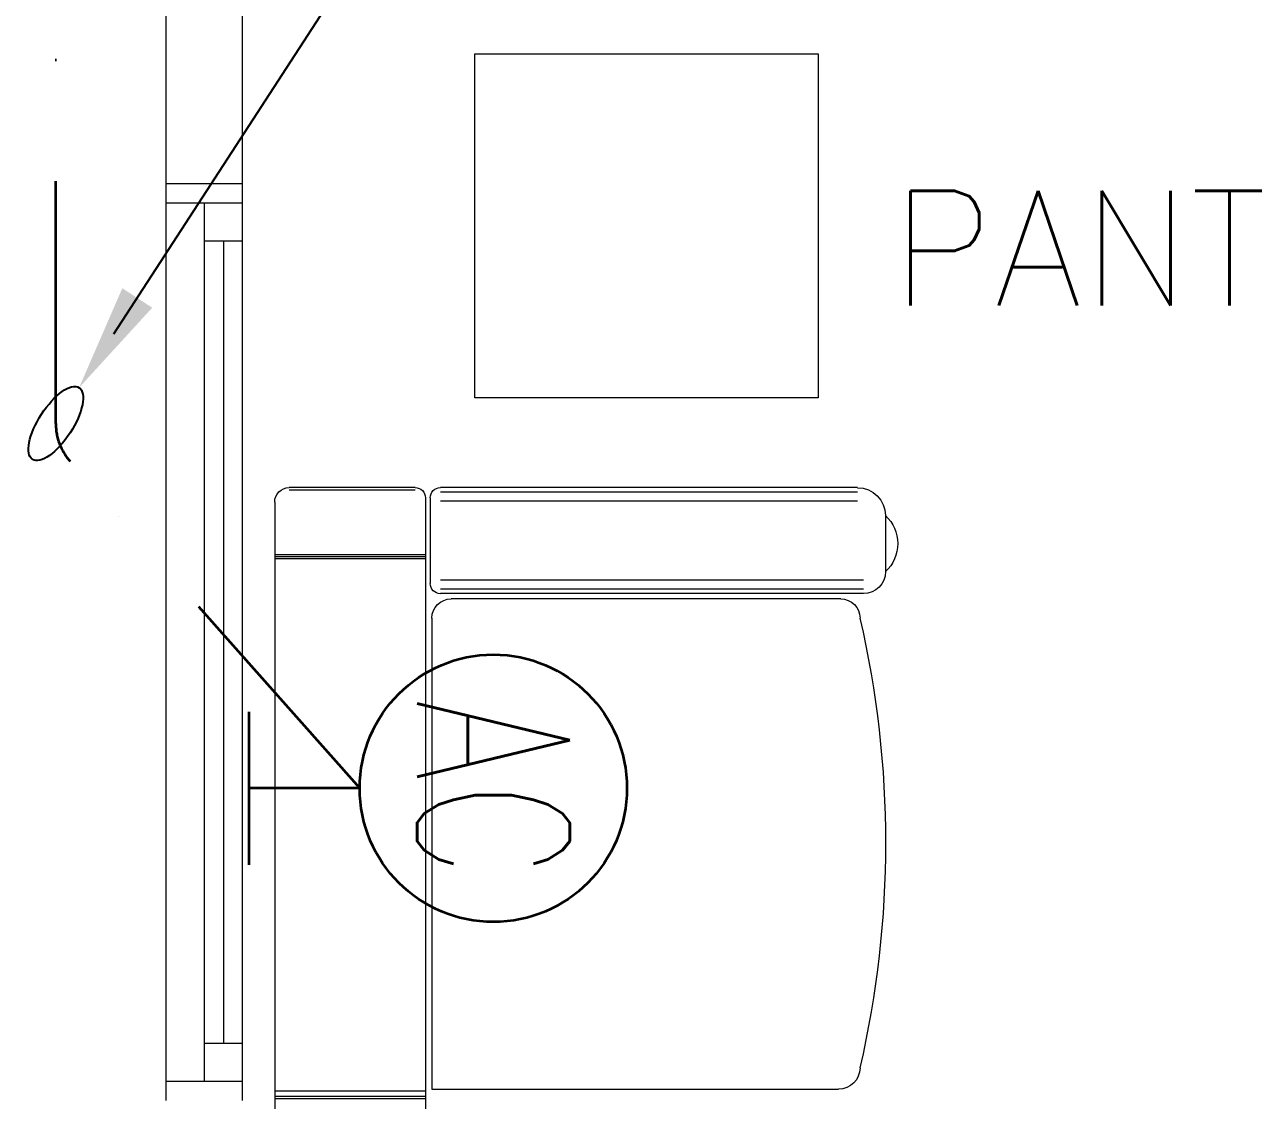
# Model space of a CAD drawing. Header units: inches. Extents: x -12418 to 242017, y -29325 to 19878.
# Drawn here: x 10212 to 11822, y -7547 to -6139 of the extents above; entities that cross this region are included whole.
import ezdxf
from ezdxf import colors
from ezdxf.entities.mleader import LeaderData, LeaderLine
from ezdxf.enums import TextEntityAlignment as Align
from ezdxf.math import Vec2, Vec3

# ---------------------------------------------------------------- set-up
doc = ezdxf.new("R2010")
doc.units = ezdxf.units.IN
doc.header["$LTSCALE"] = 25
doc.header["$MEASUREMENT"] = 0
doc.linetypes.add('DASHDOT', pattern=[25.4, 12.7, -6.35, 0, -6.35])
doc.layers.get('0').update_dxf_attribs({"color": 8})
for name, color, linetype, lineweight in [('00-Ground Floor$0$72_EGR_BASE_TEXT', 252, 'Continuous', 5), ('00-Ground Floor$0$Aluminum', 251, 'Continuous', 5), ('00-Ground Floor$0$LOADING', 253, 'Continuous', 5), ('00-Ground Floor$0$Walls', 251, 'Continuous', 5), ('E-LITE-CIRC', 6, 'Continuous', 25), ('E-LITE-CLNG-CNDT', 6, 'DASHDOT', 35), ('E-POWR-CIRC-NUMB', 6, 'Continuous', 25), ('E-POWR-CLNG-CNDT', 6, 'DASHDOT', 35), ('E-POWR-WALL @ 100', 4, 'Continuous', 35)]:
    doc.layers.add(name, color=color, linetype=linetype, lineweight=lineweight)
doc.layers.add('E-POWR-IDEN', color=101, linetype='Continuous')
doc.styles.add('00-Ground Floor$0$SIMPLEX', font='SIMPLEX.shx', dxfattribs={"height": 150})
doc.styles.add('DC_Simplex', font='SIMPLEX.shx', dxfattribs={"width": 0.7})

# ---------------------------------------------------------------- blocks, each defined once
blk = doc.blocks.new('00-Ground Floor$0$GF21008-P')
at = {"layer": '00-Ground Floor$0$LOADING'}
for p, q in [((-0.7709, 0), (0.7906, 0)), ((-0.7019, -0.1974), (-0.7019, 0)), ((-0.6994, -0.1974), (-0.6994, 0)), ((-0.6968, -0.1974), (-0.6968, 0)), ((0, -0.1974), (0, 0)), ((0.0069, -0.1974), (0.0069, 0)), ((0.0099, -0.1974), (0.0099, 0)), ((-0.79, -0.1841), (-0.79, -0.0191)), ((-0.7866, -0.1841), (-0.7866, -0.0191)), ((-0.7767, -0.1974), (0.7964, -0.1974)), ((-0.7767, -0.2037), (-0.6644, -0.2037)), ((-0.6191, -0.2059), (-0.0026, -0.2059)), ((-0.0026, -0.2059), (-0.0026, -0.7385)), ((-0.79, -0.7634), (-0.79, -0.217)), ((-0.784, -0.7634), (-0.784, -0.217)), ((-0.7722, -0.7634), (-0.7722, -0.217)), ((-0.6689, -0.7712), (-0.6689, -0.217)), ((-0.6571, -0.7712), (-0.6571, -0.217)), ((-0.6512, -0.7712), (-0.6512, -0.217)), ((-0.6444, -0.7413), (-0.6444, -0.2312)), ((-0.7533, -0.8), (-0.68, -0.8))]:
    blk.add_line(p, q, dxfattribs=at)
for centre, radius, start, end in [((-0.7709, -0.0191), 0.0191, 90, 180), ((-0.7767, -0.1841), 0.0133, 180, 270), ((-0.7767, -0.217), 0.0133, 90, 180), ((-0.6644, -0.217), 0.0133, 0, 90), ((-0.6191, -0.2312), 0.0253, 90, 180), ((-0.0307, -0.7385), 0.0281, 270, 0), ((-0.6191, -0.7413), 0.0253, 180, 270), ((-0.7533, -0.7634), 0.0366, 180, 270), ((-0.68, -0.7712), 0.0288, 270, 0), ((-0.3249, 0.51), 1.31, 257.0217, 282.9783), ((-0.7167, -0.7662), 0.0499, 222.6462, 317.3538)]:
    blk.add_arc(centre, radius, start, end, dxfattribs=at)
blk = doc.blocks.new('00-Ground Floor')
at = {"layer": '00-Ground Floor$0$Aluminum'}
for p, q in [((10397.9, -7547.4, 0), (10397.9, -6347.4, 0)), ((10497.9, -7547.4, 0), (10497.9, -6347.4, 0)), ((10397.9, -6372.4, 0), (10497.9, -6372.4, 0)), ((10447.9, -7522.4, 0), (10447.9, -6372.4, 0)), ((10447.9, -6422.4, 0), (10497.9, -6422.4, 0)), ((10472.9, -6422.4, 0), (10472.9, -7472.4, 0)), ((10447.9, -7472.4, 0), (10497.9, -7472.4, 0)), ((10397.9, -7522.4, 0), (10497.9, -7522.4, 0))]:
    blk.add_line(p, q, dxfattribs=at)
at = {"layer": '00-Ground Floor$0$LOADING'}
blk.add_lwpolyline([(10802, -6177.6), (11252, -6177.6), (11252, -6627.6), (10802, -6627.6)], close=True, dxfattribs=at)
at = {"layer": '00-Ground Floor$0$Walls'}
for p, q in [((10397.9, -6347.4, 0), (10397.9, -5837.4, 0)), ((10497.9, -6347.4, 0), (10497.9, -5847.4, 0)), ((10397.9, -6347.4, 0), (10497.9, -6347.4, 0))]:
    blk.add_line(p, q, dxfattribs=at)
at = {"layer": '00-Ground Floor$0$LOADING', "xscale": -1000, "yscale": 1000, "zscale": 1000, "rotation": 90.00000000000017}
blk.add_blockref('00-Ground Floor$0$GF21008-P', (10540, -7535.3), dxfattribs=at)
at = {"layer": '00-Ground Floor$0$72_EGR_BASE_TEXT', "insert": (12288.7, -6356.9), "char_height": 150, "attachment_point": 2, "style": '00-Ground Floor$0$SIMPLEX'}
blk.add_mtext('PANTRY / LOUNGE', dxfattribs=at)
blk = doc.blocks.new('*U32')
for p, q in [((0, -1), (0, 1)), ((1.45, 0), (0, 0))]:
    blk.add_line(p, q)
blk.add_circle((3.2, 0), 1.75)
at = {"layer": 'E-POWR-CIRC-NUMB', "style": 'DC_Simplex', "width": 0.7, "flags": 8}
blk.add_attdef('CIRCUIT', (3.364, 5.671), '', height=2, rotation=360, dxfattribs=at)
at = {"layer": 'E-POWR-IDEN', "style": 'DC_Simplex', "width": 0.7, "flags": 8}
blk.add_attdef('TYPE', text='', height=2, rotation=270, dxfattribs=at).set_placement((3.2, 0), align=Align.MIDDLE_CENTER)
blk = doc.blocks.new('ARR0W')
at = {"color": 45}
blk.add_ellipse((0, 0), major_axis=(0.4, 0), ratio=0.4, dxfattribs=at)
at = {"color": 45, "ltscale": 0.5}
blk.add_solid([(-1.4, 0.167), (-0.4, 0), (-1.4, -0.167)], dxfattribs=at)

msp = doc.modelspace()

# ---------------------------------------------------------------- linework, layer by layer
at = {"layer": 'E-POWR-CLNG-CNDT', "elevation": 0}
msp.add_lwpolyline([(10651.4, -7138.9), (10272.2, -6711.3, -0.18339), (10253.3, -6661.5), (10253.3, -1197.4)], format="xyb", dxfattribs=at)

# ---------------------------------------------------------------- block references
at = {"layer": 'E-LITE-CLNG-CNDT'}
msp.add_blockref('00-Ground Floor', (0, 0), dxfattribs=at)
at = {"layer": 'E-POWR-WALL @ 100', "xscale": 100, "yscale": 100, "zscale": 100}
msp.add_blockref('*U32', (10506.4, -7138.9, 0), dxfattribs=at).add_auto_attribs({'TYPE': 'AC'})

# ---------------------------------------------------------------- leaders
at = {"layer": 'E-LITE-CIRC'}
ml = msp.add_multileader_mtext('Standard', dxfattribs=at)
ml.set_content('{\\Fdc_el_romans|c0;\\W0.8;TO\\Fromans|c0; \\Fsimplex|c0;PP-G\\Fdc_el_romans|c0;F\\Fsimplex|c0;/M41}', color=256, style='DC_Simplex')
ml.set_leader_properties()
ml.set_arrow_properties(name='ARR0W')
ml.build(insert=Vec2(0, 0))
ml.multileader.update_dxf_attribs({"dogleg_length": 200, "arrow_head_size": 140, "scale": 100})
ctx = ml.context
ctx.base_point, ctx.scale, ctx.char_height, ctx.arrow_head_size, ctx.landing_gap_size, ctx.plane_origin, ctx.plane_x_axis, ctx.plane_y_axis = Vec3(11364.5, -5117.7), 100, 200, 140, 140, Vec3(18983.9, -12976.4), Vec3(1, 0.000001, 0), Vec3(-0.000001, 1, 0)
notes = []
notes.append((ctx, [(0, (1, 1, 0), (11255.7, -5117.7), (1, 0.000001, 0), 108.8, [(0, [(10253.3, -6661.5)], 0, [])])]))
ctx.mtext.insert, ctx.mtext.text_direction, ctx.mtext.rotation, ctx.mtext.flow_direction = Vec3(11504.5, -4984.4), Vec3(1, 0.000001, 0), 0.000001, 5
for ctx, leaders in notes:
    for number, flags, end, landing, length, lines in leaders:
        leader = LeaderData()
        leader.index, (leader.has_last_leader_line, leader.has_dogleg_vector, leader.attachment_direction) = number, flags
        leader.last_leader_point, leader.dogleg_vector, leader.dogleg_length = Vec3(end), Vec3(landing), length
        for number, points, colour, breaks in lines:
            line = LeaderLine()
            line.index, line.vertices, line.color, line.breaks = number, Vec3.list(points), colors.encode_raw_color(colour), breaks
            leader.lines.append(line)
        ctx.leaders.append(leader)

doc.saveas('drawing.dxf')
